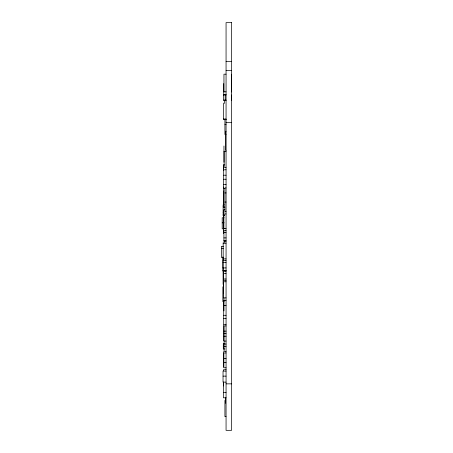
<?xml version="1.0" encoding="UTF-8"?>
<svg xmlns="http://www.w3.org/2000/svg" width="453" height="453" viewBox="0 0 453 453"><rect width="100%" height="100%" fill="white"/><g stroke="black" fill="none" stroke-linecap="round" stroke-linejoin="round"><path stroke-width="0.68" d="M226.064 61.608L231.619 61.608M226.064 70.345L231.619 70.345M226.058 74.179L223.958 74.179L223.958 91.982M223.742 91.823L226.058 91.823M223.742 94.643L226.058 94.643M226.058 94.96L223.437 94.96L223.437 100.334L226.058 100.334M223.742 100.062L226.058 100.062M223.391 119.02L226.058 119.02M226.058 119.326L223.391 119.326L223.391 103.091M226.058 119.632L224.92 119.632L224.92 134.456L226.058 134.456M226.064 122.667L231.619 122.667M224.92 124.637L226.058 124.637M226.058 131.24L225.707 131.24L225.707 150.271L226.058 150.271M224.133 151.591L226.058 151.591M224.767 164.903L223.476 164.903L223.476 170.271M226.058 167.31L224.133 167.31L224.133 151.166M226.058 169.801L223.697 169.801L223.652 188.522L224.858 188.522M223.697 175.203L226.058 175.203M223.697 179.252L226.058 179.252M223.697 184.626L226.058 184.626M226.058 187.921L224.875 187.921L224.875 211.704L226.058 211.704M224.875 192.938L226.058 192.938M224.875 202.044L226.058 202.044M224.297 204.847L223.131 204.847L223.131 215.368L224.297 215.368M223.131 206.828L224.297 206.828M224.858 207.293L223.652 207.293L223.652 191.058M224.858 209.796L223.652 209.796L223.652 233.578M223.131 212.214L224.297 212.214M226.058 213.963L223.873 213.963L223.873 228.861M223.131 214.971L224.297 214.971M223.131 215.169L224.297 215.169M224.133 217.78L222.208 217.78L222.208 228.816L224.133 228.816M222.208 222.808L224.133 222.808M223.873 228.386L226.058 228.386M226.058 230.537L223.918 230.537L223.918 241.053L226.058 241.053M223.918 232.519L226.058 232.519M223.918 237.899L226.058 237.899M223.918 240.854L226.058 240.854M223.17 243.182L226.058 243.182M223.386 246.341L221.381 246.341L221.381 257.44L223.386 257.44M221.381 248.346L223.386 248.346M223.17 258.895L226.058 258.895M226.058 260.56L223.04 260.56L223.04 271.081L226.058 271.081M223.04 262.542L226.058 262.542M223.04 267.927L226.058 267.927M223.04 270.684L226.058 270.684M223.04 270.883L226.058 270.883M226.058 273.64L223.346 273.64L223.346 279.008L226.058 279.008M223.652 280.299L226.058 280.299M226.058 281.783L223.391 281.783L223.391 297.881L226.058 297.881M226.058 300.469L223.697 300.469L223.697 324.444L226.058 324.444M224.144 301.636L222.865 301.636L222.865 286.817M223.697 305.469L226.058 305.469M223.697 315.288L226.058 315.288M223.697 318.436L226.058 318.436M226.058 325.939L224.088 325.939L224.088 351.466L226.058 351.466M224.088 331.132L226.058 331.132M224.088 333.38L226.058 333.38M224.088 336.222L226.058 336.222M224.088 341.075L226.058 341.075M224.767 343.578L223.301 343.578L223.301 348.952L224.767 348.952M224.088 344.042L226.058 344.042M224.088 346.302L226.058 346.302M226.058 352.966L223.873 352.966L223.873 367.785L226.058 367.785M223.873 358.363L226.058 358.363M223.873 362.417L226.058 362.417M226.058 369.733L223.476 369.733L223.476 370.916M226.058 371.098L223.04 371.098L223.04 382.134L226.058 382.134M223.04 376.126L226.058 376.126M226.064 383.85L231.619 383.85M223.391 392.372L226.058 392.372M226.058 397.796L223.391 397.796L223.391 382.372M226.058 416.63L224.92 416.63L224.92 400.395M231.392 74.179L231.392 91.982M231.392 94.96L231.392 100.334M225.356 397.372L225.356 403.255M225.181 94.96L225.181 100.334M224.354 100.945L224.354 103.505M224.178 240.464L224.178 243.023M223.958 146.002L223.958 162.236M223.958 297.915L223.958 310.888M223.742 83.516L223.742 95.43M223.652 270.56L223.652 274.088M223.652 278.969L223.652 280.769M223.697 324.693L223.697 340.792M223.567 164.903L223.567 170.271M223.522 282.446L223.522 292.966M223.476 343.578L223.476 348.952M223.476 381.93L223.476 385.967M223.437 187.032L223.437 203.267M223.391 273.64L223.391 279.008M223.391 351.709L223.391 367.134M223.17 242.757L223.17 260.651M223.086 268.114L223.086 284.348M222.91 256.857L222.91 267.955M231.619 22.65L226.064 22.65L226.064 430.35L231.619 430.316L231.619 22.65"/></g></svg>
